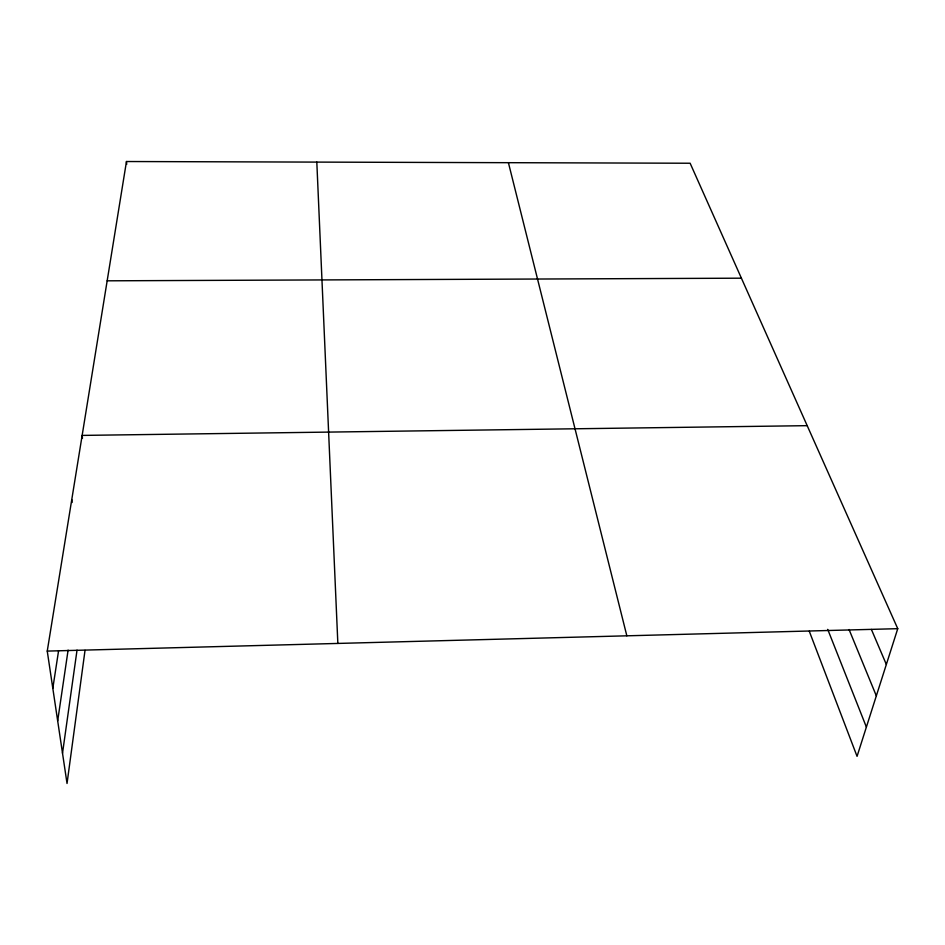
<?xml version="1.0" encoding="UTF-8"?>
<svg xmlns="http://www.w3.org/2000/svg" width="945" height="945" viewBox="0 0 945 945"><rect width="100%" height="100%" fill="white"/><g stroke="black" fill="none" stroke-linecap="round" stroke-linejoin="round"><path stroke-width="1.42" d="M85.026 650.337L67.036 783.476L47.25 651.093L126.465 161.524L690.133 163.237L897.75 628.673L857.056 756.343L809.274 631.213M62.512 753.224L77.029 650.148M57.68 720.881L68.099 650.101M52.814 688.291L58.555 650.904M47.25 651.093L897.75 628.673M807.195 425.663L82.144 435.409L82.475 438.244M107.163 280.819L741.412 278.184M871.396 629.429L886.339 664.453M849.071 629.524L876.334 695.863M827.726 629.382L866.388 727.083M508.41 162.682L626.842 635.82M71.761 499.61L72.127 502.492M126.465 161.524L126.701 164.359M316.811 162.103L337.849 643.439"/></g></svg>
